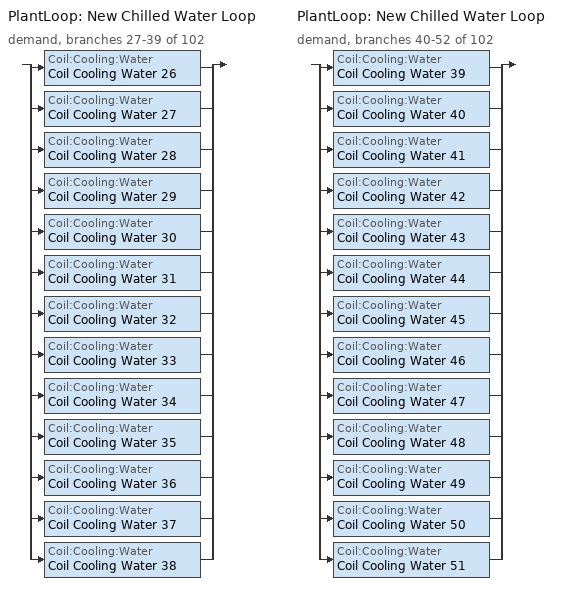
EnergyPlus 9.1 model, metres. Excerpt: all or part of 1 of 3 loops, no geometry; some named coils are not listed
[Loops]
PlantLoop 'New Chilled Water Loop'
 demand, branches 27-39 of 102: split
  | Coil:Cooling:Water 'Coil Cooling Water 26'
  | Coil:Cooling:Water 'Coil Cooling Water 27'
  | Coil:Cooling:Water 'Coil Cooling Water 28'
  | Coil:Cooling:Water 'Coil Cooling Water 29'
  | Coil:Cooling:Water 'Coil Cooling Water 30'
  | Coil:Cooling:Water 'Coil Cooling Water 31'
  | Coil:Cooling:Water 'Coil Cooling Water 32'
  | Coil:Cooling:Water 'Coil Cooling Water 33'
  | Coil:Cooling:Water 'Coil Cooling Water 34'
  | Coil:Cooling:Water 'Coil Cooling Water 35'
  | Coil:Cooling:Water 'Coil Cooling Water 36'
  | Coil:Cooling:Water 'Coil Cooling Water 37'
  | Coil:Cooling:Water 'Coil Cooling Water 38'
PlantLoop 'New Chilled Water Loop'
 demand, branches 40-52 of 102: split
  | Coil:Cooling:Water 'Coil Cooling Water 39'
  | Coil:Cooling:Water 'Coil Cooling Water 40'
  | Coil:Cooling:Water 'Coil Cooling Water 41'
  | Coil:Cooling:Water 'Coil Cooling Water 42'
  | Coil:Cooling:Water 'Coil Cooling Water 43'
  | Coil:Cooling:Water 'Coil Cooling Water 44'
  | Coil:Cooling:Water 'Coil Cooling Water 45'
  | Coil:Cooling:Water 'Coil Cooling Water 46'
  | Coil:Cooling:Water 'Coil Cooling Water 47'
  | Coil:Cooling:Water 'Coil Cooling Water 48'
  | Coil:Cooling:Water 'Coil Cooling Water 49'
  | Coil:Cooling:Water 'Coil Cooling Water 50'
  | Coil:Cooling:Water 'Coil Cooling Water 51'
[ZoneControl:Thermostat]
Name | Zone or ZoneList | Control Type Schedule | Control 1
Thermal Zone 100 Thermostat | Thermal Zone 100 | Thermal Zone 100 Thermostat Schedule | Thermostat Setpoint Dual Setpoint 5
Thermal Zone 31 Thermostat | Thermal Zone 31 | Thermal Zone 31 Thermostat Schedule | Thermostat Setpoint Dual Setpoint 60
Thermal Zone 42 Thermostat | Thermal Zone 42 | Thermal Zone 42 Thermostat Schedule | Thermostat Setpoint Dual Setpoint 71
Thermal Zone 43 Thermostat | Thermal Zone 43 | Thermal Zone 43 Thermostat Schedule | Thermostat Setpoint Dual Setpoint 72
Thermal Zone 45 Thermostat | Thermal Zone 45 | Thermal Zone 45 Thermostat Schedule | Thermostat Setpoint Dual Setpoint 74
Thermal Zone 48 Thermostat | Thermal Zone 48 | Thermal Zone 48 Thermostat Schedule | Thermostat Setpoint Dual Setpoint 77
Thermal Zone 49 Thermostat | Thermal Zone 49 | Thermal Zone 49 Thermostat Schedule | Thermostat Setpoint Dual Setpoint 78
Thermal Zone 5 Thermostat | Thermal Zone 5 | Thermal Zone 5 Thermostat Schedule | Thermostat Setpoint Dual Setpoint 17
Thermal Zone 50 Thermostat | Thermal Zone 50 | Thermal Zone 50 Thermostat Schedule | Thermostat Setpoint Dual Setpoint 79
Thermal Zone 51 Thermostat | Thermal Zone 51 | Thermal Zone 51 Thermostat Schedule | Thermostat Setpoint Dual Setpoint 80
Thermal Zone 52 Thermostat | Thermal Zone 52 | Thermal Zone 52 Thermostat Schedule | Thermostat Setpoint Dual Setpoint 81
Thermal Zone 53 Thermostat | Thermal Zone 53 | Thermal Zone 53 Thermostat Schedule | Thermostat Setpoint Dual Setpoint 82
Thermal Zone 54 Thermostat | Thermal Zone 54 | Thermal Zone 54 Thermostat Schedule | Thermostat Setpoint Dual Setpoint 83
Thermal Zone 55 Thermostat | Thermal Zone 55 | Thermal Zone 55 Thermostat Schedule | Thermostat Setpoint Dual Setpoint 84
Thermal Zone 56 Thermostat | Thermal Zone 56 | Thermal Zone 56 Thermostat Schedule | Thermostat Setpoint Dual Setpoint 85
Thermal Zone 57 Thermostat | Thermal Zone 57 | Thermal Zone 57 Thermostat Schedule | Thermostat Setpoint Dual Setpoint 86
Thermal Zone 59 Thermostat | Thermal Zone 59 | Thermal Zone 59 Thermostat Schedule | Thermostat Setpoint Dual Setpoint 88
Thermal Zone 60 Thermostat | Thermal Zone 60 | Thermal Zone 60 Thermostat Schedule | Thermostat Setpoint Dual Setpoint 89
Thermal Zone 62 Thermostat | Thermal Zone 62 | Thermal Zone 62 Thermostat Schedule | Thermostat Setpoint Dual Setpoint 91
Thermal Zone 63 Thermostat | Thermal Zone 63 | Thermal Zone 63 Thermostat Schedule | Thermostat Setpoint Dual Setpoint 92
Thermal Zone 64 Thermostat | Thermal Zone 64 | Thermal Zone 64 Thermostat Schedule | Thermostat Setpoint Dual Setpoint 93
Thermal Zone 65 Thermostat | Thermal Zone 65 | Thermal Zone 65 Thermostat Schedule | Thermostat Setpoint Dual Setpoint 94
Thermal Zone 69 Thermostat | Thermal Zone 69 | Thermal Zone 69 Thermostat Schedule | Thermostat Setpoint Dual Setpoint 98
Thermal Zone 71 Thermostat | Thermal Zone 71 | Thermal Zone 71 Thermostat Schedule | Thermostat Setpoint Dual Setpoint 100
Thermal Zone 78 Thermostat | Thermal Zone 78 | Thermal Zone 78 Thermostat Schedule | Thermostat Setpoint Dual Setpoint 38
Thermal Zone 96 Thermostat | Thermal Zone 96 | Thermal Zone 96 Thermostat Schedule | Thermostat Setpoint Dual Setpoint 21
[ThermostatSetpoint:DualSetpoint] Heating Setpoint Temperature Schedule=Medium Office HtgSetp; Cooling Setpoint Temperature Schedule=Medium Office ClgSetp
Thermostat Setpoint Dual Setpoint 5; Thermostat Setpoint Dual Setpoint 60; Thermostat Setpoint Dual Setpoint 71; Thermostat Setpoint Dual Setpoint 72; Thermostat Setpoint Dual Setpoint 74; Thermostat Setpoint Dual Setpoint 77; Thermostat Setpoint Dual Setpoint 78; Thermostat Setpoint Dual Setpoint 17; Thermostat Setpoint Dual Setpoint 79; Thermostat Setpoint Dual Setpoint 80; Thermostat Setpoint Dual Setpoint 81; Thermostat Setpoint Dual Setpoint 82; Thermostat Setpoint Dual Setpoint 83; Thermostat Setpoint Dual Setpoint 84; Thermostat Setpoint Dual Setpoint 85; Thermostat Setpoint Dual Setpoint 86; Thermostat Setpoint Dual Setpoint 88; Thermostat Setpoint Dual Setpoint 89; Thermostat Setpoint Dual Setpoint 91; Thermostat Setpoint Dual Setpoint 92; Thermostat Setpoint Dual Setpoint 93; Thermostat Setpoint Dual Setpoint 94; Thermostat Setpoint Dual Setpoint 98; Thermostat Setpoint Dual Setpoint 100; Thermostat Setpoint Dual Setpoint 38; Thermostat Setpoint Dual Setpoint 21
[Fan:OnOff] Availability Schedule=Always On Discrete; Fan Total Efficiency=0.5; Pressure Rise {Pa}=286.187; Maximum Flow Rate {m3/s}=Autosize; Motor Efficiency=0.9; Motor In Airstream Fraction=1
Name | Fan Power Ratio Function of Speed Ratio Curve | Fan Efficiency Ratio Function of Speed Ratio Curve
Fan On Off 49 | Fan On Off Power Curve 48 | Fan On Off Efficiency Curve 48
Fan On Off 50 | Fan On Off Power Curve 49 | Fan On Off Efficiency Curve 49
Fan On Off 51 | Fan On Off Power Curve 50 | Fan On Off Efficiency Curve 50
Fan On Off 46 | Fan On Off Power Curve 45 | Fan On Off Efficiency Curve 45
Fan On Off 48 | Fan On Off Power Curve 47 | Fan On Off Efficiency Curve 47
Fan On Off 47 | Fan On Off Power Curve 46 | Fan On Off Efficiency Curve 46
Fan On Off 45 | Fan On Off Power Curve 44 | Fan On Off Efficiency Curve 44
Fan On Off 33 | Fan On Off Power Curve 32 | Fan On Off Efficiency Curve 32
Fan On Off 43 | Fan On Off Power Curve 42 | Fan On Off Efficiency Curve 42
Fan On Off 42 | Fan On Off Power Curve 41 | Fan On Off Efficiency Curve 41
Fan On Off 38 | Fan On Off Power Curve 37 | Fan On Off Efficiency Curve 37
Fan On Off 37 | Fan On Off Power Curve 36 | Fan On Off Efficiency Curve 36
Fan On Off 39 | Fan On Off Power Curve 38 | Fan On Off Efficiency Curve 38
Fan On Off 36 | Fan On Off Power Curve 35 | Fan On Off Efficiency Curve 35
Fan On Off 44 | Fan On Off Power Curve 43 | Fan On Off Efficiency Curve 43
Fan On Off 26 | Fan On Off Power Curve 25 | Fan On Off Efficiency Curve 25
Fan On Off 34 | Fan On Off Power Curve 33 | Fan On Off Efficiency Curve 33
Fan On Off 32 | Fan On Off Power Curve 31 | Fan On Off Efficiency Curve 31
Fan On Off 31 | Fan On Off Power Curve 30 | Fan On Off Efficiency Curve 30
Fan On Off 29 | Fan On Off Power Curve 28 | Fan On Off Efficiency Curve 28
Fan On Off 28 | Fan On Off Power Curve 27 | Fan On Off Efficiency Curve 27
Fan On Off 27 | Fan On Off Power Curve 26 | Fan On Off Efficiency Curve 26
Fan On Off 41 | Fan On Off Power Curve 40 | Fan On Off Efficiency Curve 40
Fan On Off 35 | Fan On Off Power Curve 34 | Fan On Off Efficiency Curve 34
Fan On Off 30 | Fan On Off Power Curve 29 | Fan On Off Efficiency Curve 29
Fan On Off 40 | Fan On Off Power Curve 39 | Fan On Off Efficiency Curve 39
[Coil:Cooling:Water] Availability Schedule=Always On Discrete; Design Water Flow Rate {m3/s}=Autosize; Design Air Flow Rate {m3/s}=Autosize; Design Inlet Water Temperature {C}=Autosize; Design Inlet Air Temperature {C}=Autosize; Design Outlet Air Temperature {C}=Autosize; Design Inlet Air Humidity Ratio {kgWater/kgDryAir}=Autosize; Design Outlet Air Humidity Ratio {kgWater/kgDryAir}=Autosize; Type of Analysis=SimpleAnalysis; Heat Exchanger Configuration=CrossFlow
Coil Cooling Water 49; Coil Cooling Water 50; Coil Cooling Water 51; Coil Cooling Water 46; Coil Cooling Water 48; Coil Cooling Water 47; Coil Cooling Water 45; Coil Cooling Water 33; Coil Cooling Water 43; Coil Cooling Water 42; Coil Cooling Water 38; Coil Cooling Water 37; Coil Cooling Water 39; Coil Cooling Water 36; Coil Cooling Water 44; Coil Cooling Water 26; Coil Cooling Water 34; Coil Cooling Water 32; Coil Cooling Water 31; Coil Cooling Water 29; Coil Cooling Water 28; Coil Cooling Water 27; Coil Cooling Water 41; Coil Cooling Water 35; Coil Cooling Water 30; Coil Cooling Water 40
[ZoneHVAC:FourPipeFanCoil] Availability Schedule=Always On Discrete; Capacity Control Method=CyclingFan; Maximum Supply Air Flow Rate {m3/s}=Autosize; Maximum Outdoor Air Flow Rate {m3/s}=0; Maximum Cold Water Flow Rate {m3/s}=Autosize; Maximum Hot Water Flow Rate {m3/s}=Autosize; Minimum Supply Air Temperature in Cooling Mode {C}=Autosize; Maximum Supply Air Temperature in Heating Mode {C}=Autosize
Name | Supply Air Fan | Cooling Coil | Heating Coil
Zone HVAC Four Pipe Fan Coil 49 | Fan On Off 49 | Coil Cooling Water 49 | Coil Heating Water 49
Zone HVAC Four Pipe Fan Coil 50 | Fan On Off 50 | Coil Cooling Water 50 | Coil Heating Water 50
Zone HVAC Four Pipe Fan Coil 51 | Fan On Off 51 | Coil Cooling Water 51 | Coil Heating Water 51
Zone HVAC Four Pipe Fan Coil 46 | Fan On Off 46 | Coil Cooling Water 46 | Coil Heating Water 46
Zone HVAC Four Pipe Fan Coil 48 | Fan On Off 48 | Coil Cooling Water 48 | Coil Heating Water 48
Zone HVAC Four Pipe Fan Coil 47 | Fan On Off 47 | Coil Cooling Water 47 | Coil Heating Water 47
Zone HVAC Four Pipe Fan Coil 45 | Fan On Off 45 | Coil Cooling Water 45 | Coil Heating Water 45
Zone HVAC Four Pipe Fan Coil 33 | Fan On Off 33 | Coil Cooling Water 33 | Coil Heating Water 33
Zone HVAC Four Pipe Fan Coil 43 | Fan On Off 43 | Coil Cooling Water 43 | Coil Heating Water 43
Zone HVAC Four Pipe Fan Coil 42 | Fan On Off 42 | Coil Cooling Water 42 | Coil Heating Water 42
Zone HVAC Four Pipe Fan Coil 38 | Fan On Off 38 | Coil Cooling Water 38 | Coil Heating Water 38
Zone HVAC Four Pipe Fan Coil 37 | Fan On Off 37 | Coil Cooling Water 37 | Coil Heating Water 37
Zone HVAC Four Pipe Fan Coil 39 | Fan On Off 39 | Coil Cooling Water 39 | Coil Heating Water 39
Zone HVAC Four Pipe Fan Coil 36 | Fan On Off 36 | Coil Cooling Water 36 | Coil Heating Water 36
Zone HVAC Four Pipe Fan Coil 44 | Fan On Off 44 | Coil Cooling Water 44 | Coil Heating Water 44
Zone HVAC Four Pipe Fan Coil 26 | Fan On Off 26 | Coil Cooling Water 26 | Coil Heating Water 26
Zone HVAC Four Pipe Fan Coil 34 | Fan On Off 34 | Coil Cooling Water 34 | Coil Heating Water 34
Zone HVAC Four Pipe Fan Coil 32 | Fan On Off 32 | Coil Cooling Water 32 | Coil Heating Water 32
Zone HVAC Four Pipe Fan Coil 31 | Fan On Off 31 | Coil Cooling Water 31 | Coil Heating Water 31
Zone HVAC Four Pipe Fan Coil 29 | Fan On Off 29 | Coil Cooling Water 29 | Coil Heating Water 29
Zone HVAC Four Pipe Fan Coil 28 | Fan On Off 28 | Coil Cooling Water 28 | Coil Heating Water 28
Zone HVAC Four Pipe Fan Coil 27 | Fan On Off 27 | Coil Cooling Water 27 | Coil Heating Water 27
Zone HVAC Four Pipe Fan Coil 41 | Fan On Off 41 | Coil Cooling Water 41 | Coil Heating Water 41
Zone HVAC Four Pipe Fan Coil 35 | Fan On Off 35 | Coil Cooling Water 35 | Coil Heating Water 35
Zone HVAC Four Pipe Fan Coil 30 | Fan On Off 30 | Coil Cooling Water 30 | Coil Heating Water 30
Zone HVAC Four Pipe Fan Coil 40 | Fan On Off 40 | Coil Cooling Water 40 | Coil Heating Water 40
[Zone equipment]
Thermal Zone 100: Zone HVAC Four Pipe Fan Coil 49
Thermal Zone 31: Zone HVAC Four Pipe Fan Coil 50
Thermal Zone 42: Zone HVAC Four Pipe Fan Coil 51
Thermal Zone 43: Zone HVAC Four Pipe Fan Coil 46
Thermal Zone 45: Zone HVAC Four Pipe Fan Coil 48
Thermal Zone 48: Zone HVAC Four Pipe Fan Coil 47
Thermal Zone 49: Zone HVAC Four Pipe Fan Coil 45
Thermal Zone 5: Zone HVAC Four Pipe Fan Coil 33
Thermal Zone 50: Zone HVAC Four Pipe Fan Coil 43
Thermal Zone 51: Zone HVAC Four Pipe Fan Coil 42
Thermal Zone 52: Zone HVAC Four Pipe Fan Coil 38
Thermal Zone 53: Zone HVAC Four Pipe Fan Coil 37
Thermal Zone 54: Zone HVAC Four Pipe Fan Coil 39
Thermal Zone 55: Zone HVAC Four Pipe Fan Coil 36
Thermal Zone 56: Zone HVAC Four Pipe Fan Coil 44
Thermal Zone 57: Zone HVAC Four Pipe Fan Coil 26
Thermal Zone 59: Zone HVAC Four Pipe Fan Coil 34
Thermal Zone 60: Zone HVAC Four Pipe Fan Coil 32
Thermal Zone 62: Zone HVAC Four Pipe Fan Coil 31
Thermal Zone 63: Zone HVAC Four Pipe Fan Coil 29
Thermal Zone 64: Zone HVAC Four Pipe Fan Coil 28
Thermal Zone 65: Zone HVAC Four Pipe Fan Coil 27
Thermal Zone 69: Zone HVAC Four Pipe Fan Coil 41
Thermal Zone 71: Zone HVAC Four Pipe Fan Coil 35
Thermal Zone 78: Zone HVAC Four Pipe Fan Coil 30
Thermal Zone 96: Zone HVAC Four Pipe Fan Coil 40
[Sizing:Zone] Zone Cooling Design Supply Air Temperature Input Method=SupplyAirTemperature; Zone Cooling Design Supply Air Temperature {C}=14; Zone Cooling Design Supply Air Temperature Difference {deltaC}=11.11; Zone Heating Design Supply Air Temperature Input Method=SupplyAirTemperature; Zone Heating Design Supply Air Temperature {C}=40; Zone Heating Design Supply Air Temperature Difference {deltaC}=11.11; Zone Cooling Design Supply Air Humidity Ratio {kgWater/kgDryAir}=0.0085; Zone Heating Design Supply Air Humidity Ratio {kgWater/kgDryAir}=0.008; Design Specification Outdoor Air Object=90.1-2010 - Office - OpenOffice Ventilation; Zone Heating Sizing Factor=1.25; Zone Cooling Sizing Factor=1.15; Cooling Design Air Flow Method=DesignDay; Cooling Design Air Flow Rate {m3/s}=0; Cooling Minimum Air Flow per Zone Floor Area {m3/s-m2}=0.000762; Cooling Minimum Air Flow {m3/s}=0; Cooling Minimum Air Flow Fraction=0; Heating Design Air Flow Method=DesignDay; Heating Design Air Flow Rate {m3/s}=0; Heating Maximum Air Flow per Zone Floor Area {m3/s-m2}=0.002032; Heating Maximum Air Flow {m3/s}=0.141576; Heating Maximum Air Flow Fraction=0.3; Account for Dedicated Outdoor Air System=No
Name | Design Specification Zone Air Distribution Object
Thermal Zone 100 | Thermal Zone 100 Design Spec Zone Air Dist
Thermal Zone 31 | Thermal Zone 31 Design Spec Zone Air Dist
Thermal Zone 42 | Thermal Zone 42 Design Spec Zone Air Dist
Thermal Zone 43 | Thermal Zone 43 Design Spec Zone Air Dist
Thermal Zone 45 | Thermal Zone 45 Design Spec Zone Air Dist
Thermal Zone 48 | Thermal Zone 48 Design Spec Zone Air Dist
Thermal Zone 49 | Thermal Zone 49 Design Spec Zone Air Dist
Thermal Zone 5 | Thermal Zone 5 Design Spec Zone Air Dist
Thermal Zone 50 | Thermal Zone 50 Design Spec Zone Air Dist
Thermal Zone 51 | Thermal Zone 51 Design Spec Zone Air Dist
Thermal Zone 52 | Thermal Zone 52 Design Spec Zone Air Dist
Thermal Zone 53 | Thermal Zone 53 Design Spec Zone Air Dist
Thermal Zone 54 | Thermal Zone 54 Design Spec Zone Air Dist
Thermal Zone 55 | Thermal Zone 55 Design Spec Zone Air Dist
Thermal Zone 56 | Thermal Zone 56 Design Spec Zone Air Dist
Thermal Zone 57 | Thermal Zone 57 Design Spec Zone Air Dist
Thermal Zone 59 | Thermal Zone 59 Design Spec Zone Air Dist
Thermal Zone 60 | Thermal Zone 60 Design Spec Zone Air Dist
Thermal Zone 62 | Thermal Zone 62 Design Spec Zone Air Dist
Thermal Zone 63 | Thermal Zone 63 Design Spec Zone Air Dist
Thermal Zone 64 | Thermal Zone 64 Design Spec Zone Air Dist
Thermal Zone 65 | Thermal Zone 65 Design Spec Zone Air Dist
Thermal Zone 69 | Thermal Zone 69 Design Spec Zone Air Dist
Thermal Zone 71 | Thermal Zone 71 Design Spec Zone Air Dist
Thermal Zone 78 | Thermal Zone 78 Design Spec Zone Air Dist
Thermal Zone 96 | Thermal Zone 96 Design Spec Zone Air Dist
[DesignSpecification:ZoneAirDistribution] Zone Air Distribution Effectiveness in Cooling Mode=1; Zone Air Distribution Effectiveness in Heating Mode=1
Thermal Zone 100 Design Spec Zone Air Dist; Thermal Zone 31 Design Spec Zone Air Dist; Thermal Zone 42 Design Spec Zone Air Dist; Thermal Zone 43 Design Spec Zone Air Dist; Thermal Zone 45 Design Spec Zone Air Dist; Thermal Zone 48 Design Spec Zone Air Dist; Thermal Zone 49 Design Spec Zone Air Dist; Thermal Zone 5 Design Spec Zone Air Dist; Thermal Zone 50 Design Spec Zone Air Dist; Thermal Zone 51 Design Spec Zone Air Dist; Thermal Zone 52 Design Spec Zone Air Dist; Thermal Zone 53 Design Spec Zone Air Dist; Thermal Zone 54 Design Spec Zone Air Dist; Thermal Zone 55 Design Spec Zone Air Dist; Thermal Zone 56 Design Spec Zone Air Dist; Thermal Zone 57 Design Spec Zone Air Dist; Thermal Zone 59 Design Spec Zone Air Dist; Thermal Zone 60 Design Spec Zone Air Dist; Thermal Zone 62 Design Spec Zone Air Dist; Thermal Zone 63 Design Spec Zone Air Dist; Thermal Zone 64 Design Spec Zone Air Dist; Thermal Zone 65 Design Spec Zone Air Dist; Thermal Zone 69 Design Spec Zone Air Dist; Thermal Zone 71 Design Spec Zone Air Dist; Thermal Zone 78 Design Spec Zone Air Dist; Thermal Zone 96 Design Spec Zone Air Dist
[DesignSpecification:OutdoorAir]
90.1-2010 - Office - OpenOffice Ventilation: Outdoor Air Method=Sum; Outdoor Air Flow per Person {m3/s-person}=0.00235974; Outdoor Air Flow per Zone Floor Area {m3/s-m2}=0.0003048; Outdoor Air Flow per Zone {m3/s}=0; Outdoor Air Flow Air Changes per Hour {1/hr}=0
[Schedule:Compact]
Thermal Zone 100 Thermostat Schedule; Thermal Zone 31 Thermostat Schedule; Thermal Zone 42 Thermostat Schedule; Thermal Zone 43 Thermostat Schedule; Thermal Zone 45 Thermostat Schedule; Thermal Zone 48 Thermostat Schedule; Thermal Zone 49 Thermostat Schedule; Thermal Zone 5 Thermostat Schedule; Thermal Zone 50 Thermostat Schedule; Thermal Zone 51 Thermostat Schedule; Thermal Zone 52 Thermostat Schedule; Thermal Zone 53 Thermostat Schedule; Thermal Zone 54 Thermostat Schedule; Thermal Zone 55 Thermostat Schedule; Thermal Zone 56 Thermostat Schedule; Thermal Zone 57 Thermostat Schedule; Thermal Zone 59 Thermostat Schedule; Thermal Zone 60 Thermostat Schedule; Thermal Zone 62 Thermostat Schedule; Thermal Zone 63 Thermostat Schedule; Thermal Zone 64 Thermostat Schedule; Thermal Zone 65 Thermostat Schedule; Thermal Zone 69 Thermostat Schedule; Thermal Zone 71 Thermostat Schedule; Thermal Zone 78 Thermostat Schedule; Thermal Zone 96 Thermostat Schedule: Through: 12/31, For: AllDays, Until: 24:00, 4
[Schedule:Day:Interval]
Medium Office HtgSetp Rule 1 Day Schedule; Medium Office HtgSetp Summer Design Day: No, 24:00, 15.6
Medium Office HtgSetp Default Schedule: No, 06:00, 15.6, 22:00, 21, 24:00, 15.6
Medium Office HtgSetp Rule 2 Day Schedule: No, 06:00, 15.6, 18:00, 21, 24:00, 15.6
Medium Office HtgSetp Winter Design Day: No, 24:00, 21
Medium Office ClgSetp Rule 1 Day Schedule; Medium Office ClgSetp Winter Design Day: No, 24:00, 26.7
Medium Office ClgSetp Default Schedule; Medium Office ClgSetp Summer Design Day: No, 06:00, 26.7, 22:00, 24, 24:00, 26.7
Medium Office ClgSetp Rule 2 Day Schedule: No, 06:00, 26.7, 18:00, 24, 24:00, 26.7
[Schedule:Week:Daily]
Medium Office HtgSetp Week Rule - Jan1-Dec31: Medium Office HtgSetp Rule 1 Day Schedule, Medium Office HtgSetp Default Schedule, Medium Office HtgSetp Default Schedule, Medium Office HtgSetp Default Schedule, Medium Office HtgSetp Default Schedule, Medium Office HtgSetp Default Schedule, Medium Office HtgSetp Rule 2 Day Schedule, Medium Office HtgSetp Default Schedule, Medium Office HtgSetp Summer Design Day, Medium Office HtgSetp Winter Design Day, Medium Office HtgSetp Default Schedule, Medium Office HtgSetp Default Schedule
Medium Office ClgSetp Week Rule - Jan1-Dec31: Medium Office ClgSetp Rule 1 Day Schedule, Medium Office ClgSetp Default Schedule, Medium Office ClgSetp Default Schedule, Medium Office ClgSetp Default Schedule, Medium Office ClgSetp Default Schedule, Medium Office ClgSetp Default Schedule, Medium Office ClgSetp Rule 2 Day Schedule, Medium Office ClgSetp Default Schedule, Medium Office ClgSetp Summer Design Day, Medium Office ClgSetp Winter Design Day, Medium Office ClgSetp Default Schedule, Medium Office ClgSetp Default Schedule
[Schedule:Year]
Medium Office HtgSetp: Medium Office HtgSetp Week Rule - Jan1-Dec31, 1, 1, 12, 31
Medium Office ClgSetp: Medium Office ClgSetp Week Rule - Jan1-Dec31, 1, 1, 12, 31
[Schedule:Constant]
Always On Discrete: OnOff, 1
[Curve:Exponent] Coefficient1 Constant=1; Coefficient2 Constant=0; Coefficient3 Constant=0; Minimum Value of x=0; Maximum Value of x=1
Fan On Off Power Curve 48; Fan On Off Power Curve 49; Fan On Off Power Curve 50; Fan On Off Power Curve 45; Fan On Off Power Curve 47; Fan On Off Power Curve 46; Fan On Off Power Curve 44; Fan On Off Power Curve 32; Fan On Off Power Curve 42; Fan On Off Power Curve 41; Fan On Off Power Curve 37; Fan On Off Power Curve 36; Fan On Off Power Curve 38; Fan On Off Power Curve 35; Fan On Off Power Curve 43; Fan On Off Power Curve 25; Fan On Off Power Curve 33; Fan On Off Power Curve 31; Fan On Off Power Curve 30; Fan On Off Power Curve 28; Fan On Off Power Curve 27; Fan On Off Power Curve 26; Fan On Off Power Curve 40; Fan On Off Power Curve 34; Fan On Off Power Curve 29; Fan On Off Power Curve 39
[Curve:Cubic] Coefficient1 Constant=1; Coefficient2 x=0; Coefficient3 x**2=0; Coefficient4 x**3=0; Minimum Value of x=0; Maximum Value of x=1
Fan On Off Efficiency Curve 48; Fan On Off Efficiency Curve 49; Fan On Off Efficiency Curve 50; Fan On Off Efficiency Curve 45; Fan On Off Efficiency Curve 47; Fan On Off Efficiency Curve 46; Fan On Off Efficiency Curve 44; Fan On Off Efficiency Curve 32; Fan On Off Efficiency Curve 42; Fan On Off Efficiency Curve 41; Fan On Off Efficiency Curve 37; Fan On Off Efficiency Curve 36; Fan On Off Efficiency Curve 38; Fan On Off Efficiency Curve 35; Fan On Off Efficiency Curve 43; Fan On Off Efficiency Curve 25; Fan On Off Efficiency Curve 33; Fan On Off Efficiency Curve 31; Fan On Off Efficiency Curve 30; Fan On Off Efficiency Curve 28; Fan On Off Efficiency Curve 27; Fan On Off Efficiency Curve 26; Fan On Off Efficiency Curve 40; Fan On Off Efficiency Curve 34; Fan On Off Efficiency Curve 29; Fan On Off Efficiency Curve 39
